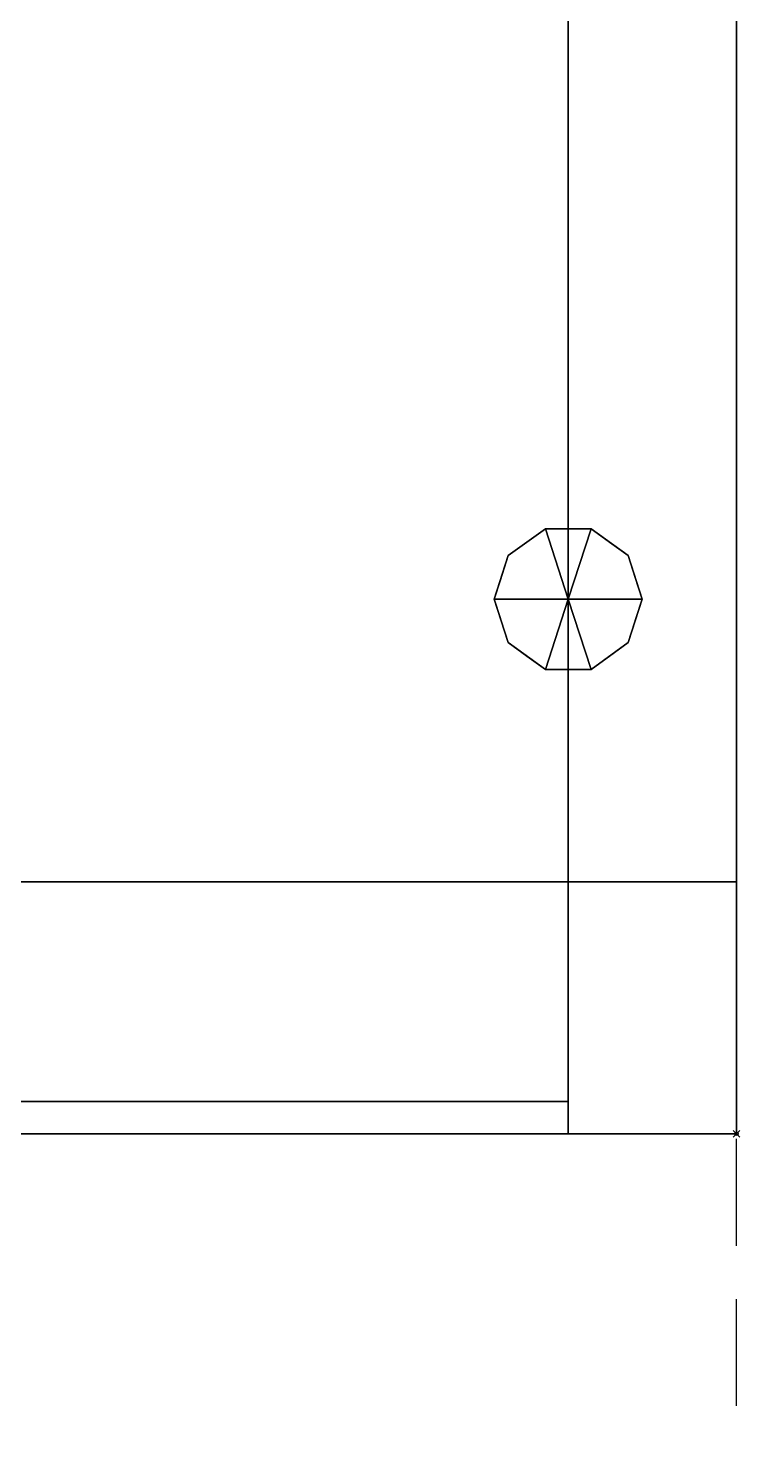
# Model space of a CAD drawing. Extents: x -9 to 861, y -1446 to 1.
# Drawn here: x 649.5 to 861, y -835.5 to -417.2 of the extents above; entities that cross this region are included whole.
import ezdxf

# ---------------------------------------------------------------- set-up
doc = ezdxf.new("R2010")
doc.units = 0
doc.header["$PDMODE"] = 35
doc.linetypes.add('NASCOSTA', pattern=[9.525, 6.35, -3.175])
for name, color, linetype in [('IQ_200_2D', 1, 'Continuous'), ('IQ_200_3D', 1, 'Continuous'), ('IQ_204_2D', 7, 'Continuous'), ('IQ_BLACK_3D', 250, 'Continuous'), ('IQ_GLASS_3D', 142, 'Continuous'), ('IQ_INS_3D', 3, 'Continuous')]:
    doc.layers.add(name, color=color, linetype=linetype)

msp = doc.modelspace()

# ---------------------------------------------------------------- linework, layer by layer
at = {"layer": 'IQ_200_2D', "transparency": 33554687}
for p in [(860, 0), (0, -746)]:
    msp.add_line(p, (860, -746), dxfattribs=at)
at = {"layer": 'IQ_204_2D', "transparency": 33554687}
msp.add_line((160, -671), (860, -671), dxfattribs=at)
at = {"layer": 'IQ_204_2D', "linetype": 'NASCOSTA', "ltscale": 5, "transparency": 33554687}
msp.add_line((860, -1446), (860, -746), dxfattribs=at)
msp.add_arc((860, -746), 700, 180, 270, dxfattribs=at)
at = {"layer": 'IQ_INS_3D', "transparency": 33554687}
msp.add_point((860, -746), dxfattribs=at)

# ---------------------------------------------------------------- meshes
at = {"layer": 'IQ_200_3D', "transparency": 33554687}
mesh = msp.add_polyface(dxfattribs=at)
corners = [(860, 0, 108), (860, -671, 108), (160, -671, 108), (160, -746, 108), (0, -746, 108), (0, 0, 108)]
mesh.append_faces([[corners[k] for k in face] for face in [(0, 1, 2, 5)]], dxfattribs={"vtx2": -1})
mesh.append_faces([[corners[k] for k in face] for face in [(2, 3, 4, 5)]], dxfattribs={"vtx3": -1})
mesh = msp.add_polyface(dxfattribs=at)
corners = [(860, 0, 633), (0, 0, 633), (0, -746, 633), (160, -746, 633), (160, -671, 633), (860, -671, 633)]
mesh.append_faces([[corners[k] for k in face] for face in [(2, 3, 4, 1)]], dxfattribs={"vtx2": -1})
mesh.append_faces([[corners[k] for k in face] for face in [(4, 5, 0, 1)]], dxfattribs={"vtx3": -1})
mesh = msp.add_polyface(dxfattribs=at)
corners = [(860, 0, 108), (860, 0, 633), (860, -671, 633), (860, -671, 108)]
mesh.append_faces([[corners[k] for k in face] for face in [(0, 1, 2, 3)]])
mesh = msp.add_polyface(dxfattribs=at)
corners = [(160, -58, 140), (160, -671, 140), (810, -671, 140), (810, -58, 140)]
mesh.append_faces([[corners[k] for k in face] for face in [(0, 1, 2, 3)]])
mesh = msp.add_polyface(dxfattribs=at)
corners = [(810, -58, 611.81), (810, -671, 611.81), (160, -671, 611.81), (160, -58, 611.81)]
mesh.append_faces([[corners[k] for k in face] for face in [(0, 1, 2, 3)]])
mesh = msp.add_polyface(dxfattribs=at)
corners = [(810, -58, 140), (810, -671, 140), (810, -671, 611.81), (810, -58, 611.81)]
mesh.append_faces([[corners[k] for k in face] for face in [(0, 1, 2, 3)]])
mesh = msp.add_polyface(dxfattribs=at)
corners = [(810, -587, 108), (832, -587, 108), (827.8, -574.07, 108), (816.8, -566.08, 108), (803.2, -566.08, 108), (792.2, -574.07, 108), (788, -587, 108)]
mesh.append_faces([[corners[k] for k in face] for face in [(0, 4, 5, 6)]], dxfattribs={"vtx0": -1})
mesh.append_faces([[corners[k] for k in face] for face in [(0, 3, 4)]], dxfattribs={"vtx0": -1, "vtx2": -1})
mesh.append_faces([[corners[k] for k in face] for face in [(0, 1, 2, 3)]], dxfattribs={"vtx3": -1})
mesh = msp.add_polyface(dxfattribs=at)
corners = [(788, -587, 108), (792.2, -574.07, 108), (803.2, -566.08, 108), (816.8, -566.08, 108), (827.8, -574.07, 108), (832, -587, 108), (832, -587, 0), (827.8, -574.07, 0), (816.8, -566.08, 0), (803.2, -566.08, 0), (792.2, -574.07, 0), (788, -587, 0), (822.3, -570.07, 108), (822.3, -570.07, 0), (829.9, -580.53, 0), (829.9, -580.53, 108), (810, -566.08, 108), (810, -566.08, 0), (797.7, -570.07, 0), (797.7, -570.07, 108), (789.77, -581.55, 0), (790.1, -580.53, 108), (790.99, -577.81, 0)]
mesh.append_faces([[corners[k] for k in face] for face in [(22, 1, 10), (1, 22, 21)]], dxfattribs={"vtx0": -1, "vtx1": -1})
mesh.append_faces([[corners[k] for k in face] for face in [(20, 0, 21)]], dxfattribs={"vtx0": -1, "vtx2": -1})
mesh.append_faces([[corners[k] for k in face] for face in [(22, 20, 21)]], dxfattribs={"vtx1": -1, "vtx2": -1})
mesh.append_faces([[corners[k] for k in face] for face in [(2, 16, 17, 9), (13, 8, 3, 12), (4, 15, 14, 7), (7, 13, 12, 4), (9, 18, 19, 2), (16, 3, 8, 17), (1, 19, 18, 10)]], dxfattribs={"vtx1": -1, "vtx3": -1})
mesh.append_faces([[corners[k] for k in face] for face in [(5, 6, 14, 15), (20, 11, 0)]], dxfattribs={"vtx2": -1})
mesh = msp.add_polyface(dxfattribs=at)
corners = [(788, -587, 0), (792.2, -574.07, 0), (803.2, -566.08, 0), (816.8, -566.08, 0), (827.8, -574.07, 0), (832, -587, 0), (810, -587, 0)]
mesh.append_faces([[corners[k] for k in face] for face in [(1, 2, 6, 0)]], dxfattribs={"vtx1": -1})
mesh.append_faces([[corners[k] for k in face] for face in [(2, 3, 6)]], dxfattribs={"vtx1": -1, "vtx2": -1})
mesh.append_faces([[corners[k] for k in face] for face in [(4, 5, 6, 3)]], dxfattribs={"vtx2": -1})
mesh = msp.add_polyface(dxfattribs=at)
corners = [(810, -587, 108), (788, -587, 108), (792.2, -599.93, 108), (803.2, -607.92, 108), (816.8, -607.92, 108), (827.8, -599.93, 108), (832, -587, 108)]
mesh.append_faces([[corners[k] for k in face] for face in [(0, 4, 5, 6)]], dxfattribs={"vtx0": -1})
mesh.append_faces([[corners[k] for k in face] for face in [(4, 0, 3)]], dxfattribs={"vtx0": -1, "vtx1": -1})
mesh.append_faces([[corners[k] for k in face] for face in [(0, 1, 2, 3)]], dxfattribs={"vtx3": -1})
mesh = msp.add_polyface(dxfattribs=at)
corners = [(832, -587, 108), (827.8, -599.93, 108), (816.8, -607.92, 108), (803.2, -607.92, 108), (792.2, -599.93, 108), (788, -587, 108), (788, -587, 0), (792.2, -599.93, 0), (803.2, -607.92, 0), (816.8, -607.92, 0), (827.8, -599.93, 0), (832, -587, 0), (789.77, -592.45, 108), (790.1, -593.47, 0), (797.7, -603.93, 0), (797.7, -603.93, 108), (810, -607.92, 108), (810, -607.92, 0), (822.3, -603.93, 0), (822.3, -603.93, 108), (830.23, -592.45, 0), (829.9, -593.47, 108), (790.99, -596.19, 108), (829.01, -596.19, 0)]
mesh.append_faces([[corners[k] for k in face] for face in [(6, 12, 5)]], dxfattribs={"vtx0": -1})
mesh.append_faces([[corners[k] for k in face] for face in [(23, 1, 10), (22, 7, 4), (7, 22, 13), (1, 23, 21)]], dxfattribs={"vtx0": -1, "vtx1": -1})
mesh.append_faces([[corners[k] for k in face] for face in [(12, 6, 13), (20, 0, 21)]], dxfattribs={"vtx0": -1, "vtx2": -1})
mesh.append_faces([[corners[k] for k in face] for face in [(22, 12, 13), (23, 20, 21)]], dxfattribs={"vtx1": -1, "vtx2": -1})
mesh.append_faces([[corners[k] for k in face] for face in [(15, 4, 7, 14), (3, 15, 14, 8), (17, 9, 2, 16), (19, 2, 9, 18), (18, 10, 1, 19), (16, 3, 8, 17)]], dxfattribs={"vtx1": -1, "vtx3": -1})
mesh.append_faces([[corners[k] for k in face] for face in [(20, 11, 0)]], dxfattribs={"vtx2": -1})
mesh = msp.add_polyface(dxfattribs=at)
corners = [(832, -587, 0), (827.8, -599.93, 0), (816.8, -607.92, 0), (803.2, -607.92, 0), (792.2, -599.93, 0), (788, -587, 0), (810, -587, 0)]
mesh.append_faces([[corners[k] for k in face] for face in [(3, 6, 2)]], dxfattribs={"vtx0": -1, "vtx1": -1})
mesh.append_faces([[corners[k] for k in face] for face in [(1, 2, 6, 0)]], dxfattribs={"vtx1": -1})
mesh.append_faces([[corners[k] for k in face] for face in [(4, 5, 6, 3)]], dxfattribs={"vtx2": -1})
mesh = msp.add_polyface(dxfattribs=at)
corners = [(860, -671, 633), (860, -671, 108), (155, -671, 108), (155, -671, 633), (235, -671, 113), (810, -671, 113), (810, -671, 628), (235, -671, 628)]
mesh.append_faces([[corners[k] for k in face] for face in [(0, 6, 7, 3), (3, 7, 4, 2)]], dxfattribs={"vtx0": -1, "vtx2": -1})
mesh.append_faces([[corners[k] for k in face] for face in [(5, 6, 0, 1), (4, 5, 1, 2)]], dxfattribs={"vtx1": -1, "vtx3": -1})
mesh = msp.add_polyface(dxfattribs=at)
corners = [(155, -671, 633), (155, -746, 633), (860, -746, 633), (860, -671, 633)]
mesh.append_faces([[corners[k] for k in face] for face in [(0, 1, 2, 3)]])
mesh = msp.add_polyface(dxfattribs=at)
corners = [(860, -671, 108), (860, -746, 108), (155, -746, 108), (155, -671, 108)]
mesh.append_faces([[corners[k] for k in face] for face in [(0, 1, 2, 3)]])
mesh = msp.add_polyface(dxfattribs=at)
corners = [(160, -671, 108), (860, -671, 108), (860, -671, 633), (160, -671, 633), (160, -671, 611.81), (810, -671, 611.81), (810, -671, 140), (160, -671, 140)]
mesh.append_faces([[corners[k] for k in face] for face in [(2, 5, 6, 1)]], dxfattribs={"vtx0": -1, "vtx2": -1})
mesh.append_faces([[corners[k] for k in face] for face in [(3, 4, 5, 2)]], dxfattribs={"vtx2": -1})
mesh.append_faces([[corners[k] for k in face] for face in [(6, 7, 0, 1)]], dxfattribs={"vtx3": -1})
mesh = msp.add_polyface(dxfattribs=at)
corners = [(235, -671, 113), (235, -746, 113), (810, -746, 113), (810, -671, 113)]
mesh.append_faces([[corners[k] for k in face] for face in [(0, 1, 2, 3)]])
mesh = msp.add_polyface(dxfattribs=at)
corners = [(810, -671, 628), (810, -746, 628), (235, -746, 628), (235, -671, 628)]
mesh.append_faces([[corners[k] for k in face] for face in [(0, 1, 2, 3)]])
mesh = msp.add_polyface(dxfattribs=at)
corners = [(810, -671, 113), (810, -746, 113), (810, -746, 628), (810, -671, 628)]
mesh.append_faces([[corners[k] for k in face] for face in [(0, 1, 2, 3)]])
mesh = msp.add_polyface(dxfattribs=at)
corners = [(860, -671, 633), (860, -746, 633), (860, -746, 108), (860, -671, 108)]
mesh.append_faces([[corners[k] for k in face] for face in [(0, 1, 2, 3)]])
mesh = msp.add_polyface(dxfattribs=at)
corners = [(860, -746, 633), (155, -746, 633), (155, -746, 108), (860, -746, 108), (235, -746, 113), (235, -746, 628), (810, -746, 628), (810, -746, 113)]
mesh.append_faces([[corners[k] for k in face] for face in [(3, 7, 4, 2), (2, 4, 5, 1)]], dxfattribs={"vtx0": -1, "vtx2": -1})
mesh.append_faces([[corners[k] for k in face] for face in [(6, 7, 3, 0), (5, 6, 0, 1)]], dxfattribs={"vtx1": -1, "vtx3": -1})
at = {"layer": 'IQ_BLACK_3D', "transparency": 33554687}
mesh = msp.add_polyface(dxfattribs=at)
corners = [(810, -746, 113), (810, -746, 628), (235, -746, 628), (235, -746, 113), (400, -746, 205.04), (248.78, -746, 205.04), (248.78, -746, 550.04), (796.22, -746, 550.04), (796.22, -746, 205.04), (630, -746, 205.04), (601.72, -746, 233.32), (515, -746, 233.32), (428.28, -746, 233.32)]
mesh.append_faces([[corners[k] for k in face] for face in [(0, 8, 9, 3), (8, 0, 1, 7)]], dxfattribs={"vtx0": -1, "vtx2": -1})
mesh.append_faces([[corners[k] for k in face] for face in [(10, 11, 9)]], dxfattribs={"vtx1": -1})
mesh.append_faces([[corners[k] for k in face] for face in [(4, 5, 3, 9)]], dxfattribs={"vtx1": -1, "vtx2": -1, "vtx3": -1})
mesh.append_faces([[corners[k] for k in face] for face in [(2, 3, 5, 6), (1, 2, 6, 7)]], dxfattribs={"vtx1": -1, "vtx3": -1})
mesh.append_faces([[corners[k] for k in face] for face in [(11, 12, 4, 9)]], dxfattribs={"vtx2": -1, "vtx3": -1})
at = {"layer": 'IQ_GLASS_3D', "transparency": 33554687}
mesh = msp.add_polyface(dxfattribs=at)
corners = [(235, -736.31, 113), (235, -736.31, 628), (810, -736.31, 628), (810, -736.31, 113)]
mesh.append_faces([[corners[k] for k in face] for face in [(0, 1, 2, 3)]])
mesh = msp.add_polyface(dxfattribs=at)
corners = [(810, -736.31, 113), (810, -746, 113), (235, -746, 113), (235, -736.31, 113)]
mesh.append_faces([[corners[k] for k in face] for face in [(0, 1, 2, 3)]])
mesh = msp.add_polyface(dxfattribs=at)
corners = [(235, -736.31, 628), (235, -746, 628), (810, -746, 628), (810, -736.31, 628)]
mesh.append_faces([[corners[k] for k in face] for face in [(0, 1, 2, 3)]])
mesh = msp.add_polyface(dxfattribs=at)
corners = [(810, -736.31, 628), (810, -746, 628), (810, -746, 113), (810, -736.31, 113)]
mesh.append_faces([[corners[k] for k in face] for face in [(0, 1, 2, 3)]])
mesh = msp.add_polyface(dxfattribs=at)
corners = [(400, -746, 205.04), (428.28, -746, 233.32), (515, -746, 233.32), (601.72, -746, 233.32), (630, -746, 205.04), (796.22, -746, 205.04), (796.22, -746, 550.04), (248.78, -746, 550.04), (248.78, -746, 205.04)]
mesh.append_faces([[corners[k] for k in face] for face in [(7, 1, 2)]], dxfattribs={"vtx0": -1, "vtx2": -1})
mesh.append_faces([[corners[k] for k in face] for face in [(2, 3, 6, 7)]], dxfattribs={"vtx1": -1, "vtx3": -1})
mesh.append_faces([[corners[k] for k in face] for face in [(8, 0, 1, 7)]], dxfattribs={"vtx2": -1})
mesh.append_faces([[corners[k] for k in face] for face in [(3, 4, 5, 6)]], dxfattribs={"vtx3": -1})

doc.saveas('drawing.dxf')
